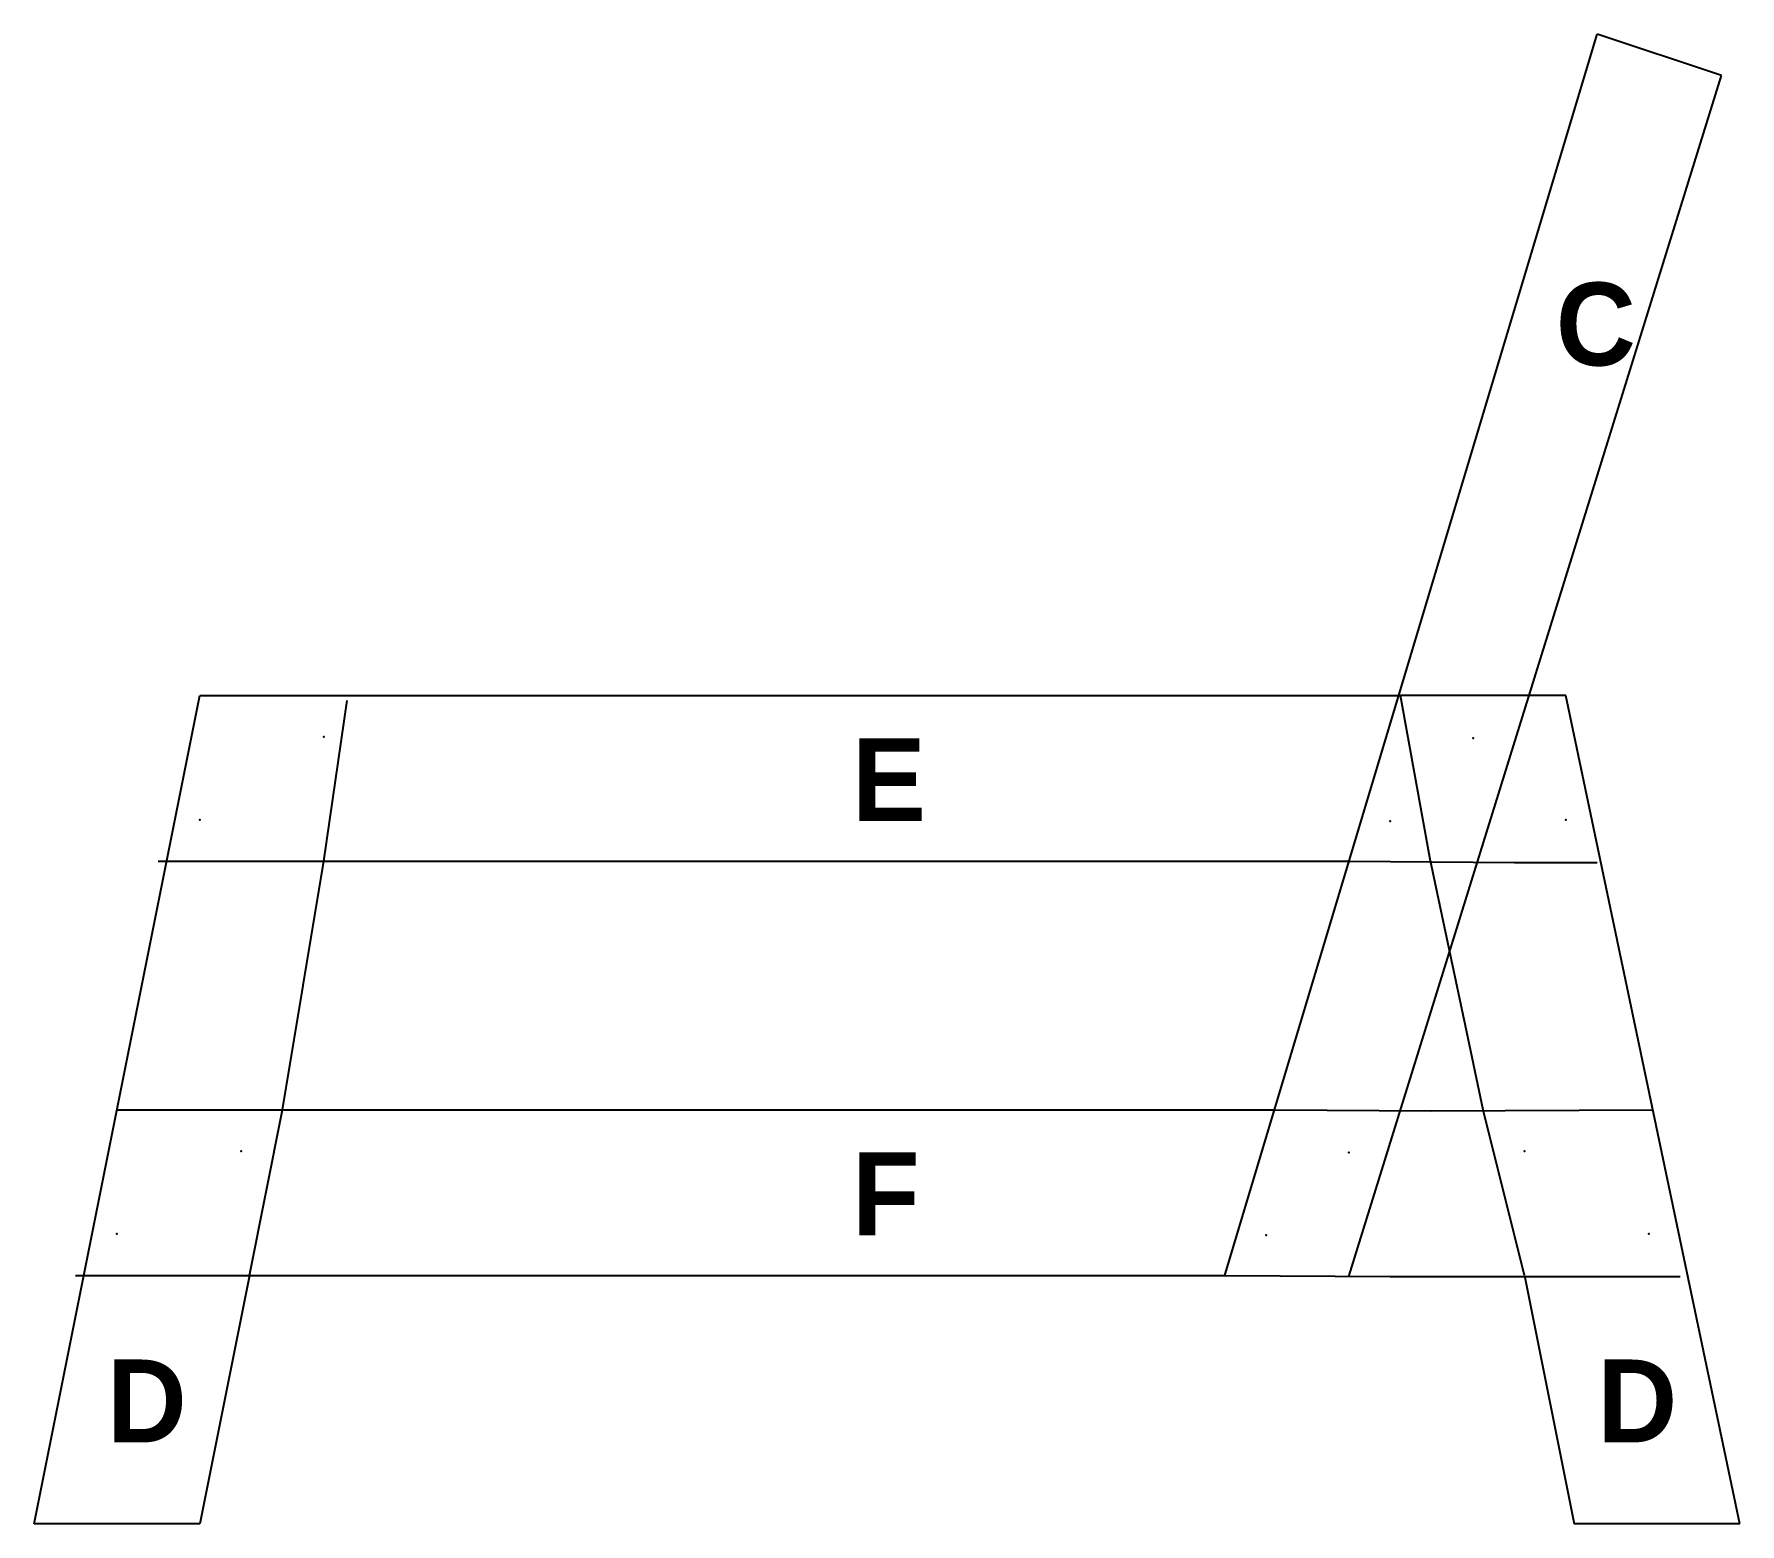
# Model space of a CAD drawing. Header units: inches. Extents: x 41.12 to 45.24, y 30.9 to 34.5.
import ezdxf

# ---------------------------------------------------------------- set-up
doc = ezdxf.new("R2010")
doc.units = ezdxf.units.IN
doc.header["$MEASUREMENT"] = 0
doc.linetypes.add('ACAD_ISO02W100', pattern=[15, 12, -3])
doc.layers.get('0').update_dxf_attribs({"lineweight": 25})
doc.layers.add('layer 1', color=178, linetype='ACAD_ISO02W100', lineweight=25, true_color=0x000000)
doc.styles.add('textstyle11', font='')
doc.styles.add('textstyle12', font='')
doc.styles.add('textstyle13', font='')
doc.styles.add('textstyle14', font='')
doc.styles.add('textstyle15', font='')
doc.styles.get('textstyle11').set_extended_font_data('Andale Mono', bold=True)
doc.styles.get('textstyle12').set_extended_font_data('Andale Mono', bold=True)
doc.styles.get('textstyle13').set_extended_font_data('Andale Mono', bold=True)
doc.styles.get('textstyle14').set_extended_font_data('Andale Mono', bold=True)
doc.styles.get('textstyle15').set_extended_font_data('Andale Mono', bold=True)

msp = doc.modelspace()

# ---------------------------------------------------------------- linework, layer by layer
for p, q in [((44, 31.5), (44.9, 34.5)), ((45.2, 34.4), (44.9, 34.5)), ((44.3, 31.5), (45.2, 34.4)), ((41.1245, 30.9031), (41.5245, 32.9031)), ((41.1245, 30.9031), (41.5245, 32.9031)), ((41.1245, 30.9031), (41.5245, 32.9031)), ((41.1245, 30.9031), (41.5245, 32.9031)), ((41.1245, 30.9031), (41.5245, 32.9031)), ((41.1245, 30.9031), (41.5245, 32.9031)), ((41.1245, 30.9031), (41.5245, 32.9031)), ((41.1245, 30.9031), (41.5245, 32.9031)), ((41.1245, 30.9031), (41.5245, 32.9031)), ((41.1245, 30.9031), (41.5245, 32.9031)), ((41.1245, 30.9031), (41.5245, 32.9031)), ((41.5245, 32.9031), (41.9245, 32.9031)), ((41.5245, 32.9031), (41.9245, 32.9031)), ((41.5245, 32.9031), (41.9245, 32.9031)), ((41.5245, 32.9031), (41.9245, 32.9031)), ((41.5245, 32.9031), (41.9245, 32.9031)), ((41.5245, 32.9031), (41.9245, 32.9031)), ((41.5245, 32.9031), (41.9245, 32.9031)), ((41.5245, 32.9031), (41.9245, 32.9031)), ((41.5245, 32.9031), (41.9245, 32.9031)), ((41.5245, 32.9031), (41.9245, 32.9031)), ((41.5245, 32.9031), (41.9245, 32.9031)), ((41.9245, 32.9031), (44.4245, 32.9031)), ((41.9245, 32.9031), (44.4245, 32.9031)), ((41.9245, 32.9031), (44.4245, 32.9031)), ((41.9245, 32.9031), (44.4245, 32.9031)), ((41.9245, 32.9031), (44.4245, 32.9031)), ((41.9245, 32.9031), (44.4245, 32.9031)), ((41.9245, 32.9031), (44.4245, 32.9031)), ((41.9245, 32.9031), (44.4245, 32.9031)), ((41.9245, 32.9031), (44.4245, 32.9031)), ((41.9245, 32.9031), (44.4245, 32.9031)), ((41.9245, 32.9031), (44.4245, 32.9031)), ((45.2445, 30.9031), (44.8245, 32.9031)), ((45.2445, 30.9031), (44.8245, 32.9031)), ((45.2445, 30.9031), (44.8245, 32.9031)), ((45.2445, 30.9031), (44.8245, 32.9031)), ((45.2445, 30.9031), (44.8245, 32.9031)), ((45.2445, 30.9031), (44.8245, 32.9031)), ((45.2445, 30.9031), (44.8245, 32.9031)), ((45.2445, 30.9031), (44.8245, 32.9031)), ((45.2445, 30.9031), (44.8245, 32.9031)), ((45.2445, 30.9031), (44.8245, 32.9031)), ((45.2445, 30.9031), (44.8245, 32.9031)), ((41.4245, 32.5031), (44.3009, 32.5031)), ((41.7245, 31.9031), (41.8245, 32.5031)), ((41.7245, 31.9031), (41.8245, 32.5031)), ((41.7245, 31.9031), (41.8245, 32.5031)), ((41.7245, 31.9031), (41.8245, 32.5031)), ((41.7245, 31.9031), (41.8245, 32.5031)), ((41.7245, 31.9031), (41.8245, 32.5031)), ((41.7245, 31.9031), (41.8245, 32.5031)), ((41.7245, 31.9031), (41.8245, 32.5031)), ((41.7245, 31.9031), (41.8245, 32.5031)), ((41.7245, 31.9031), (41.8245, 32.5031)), ((41.7245, 31.9031), (41.8245, 32.5031)), ((44.7, 32.5), (44.9, 32.5)), ((44.6245, 31.9031), (44.5817, 32.1056)), ((41.3245, 31.9031), (44.1209, 31.9031)), ((44.5, 31.9), (45.0345, 31.9031)), ((41.2245, 31.5031), (44.0009, 31.5031)), ((41.6445, 31.5031), (41.5245, 30.9031)), ((41.6445, 31.5031), (41.5245, 30.9031)), ((41.6445, 31.5031), (41.5245, 30.9031)), ((41.6445, 31.5031), (41.5245, 30.9031)), ((41.6445, 31.5031), (41.5245, 30.9031)), ((41.6445, 31.5031), (41.5245, 30.9031)), ((41.6445, 31.5031), (41.5245, 30.9031)), ((41.6445, 31.5031), (41.5245, 30.9031)), ((41.6445, 31.5031), (41.5245, 30.9031)), ((41.6445, 31.5031), (41.5245, 30.9031)), ((41.6445, 31.5031), (41.5245, 30.9031)), ((44.0009, 31.5031), (44.4, 31.5)), ((44.4, 31.5), (44.7, 31.5)), ((44.7, 31.5), (45.1, 31.5)), ((44.7245, 31.5031), (44.8445, 30.9031)), ((44.7245, 31.5031), (44.8445, 30.9031)), ((44.7245, 31.5031), (44.8445, 30.9031)), ((44.7245, 31.5031), (44.8445, 30.9031)), ((44.7245, 31.5031), (44.8445, 30.9031)), ((44.7245, 31.5031), (44.8445, 30.9031)), ((44.7245, 31.5031), (44.8445, 30.9031)), ((44.7245, 31.5031), (44.8445, 30.9031)), ((44.7245, 31.5031), (44.8445, 30.9031)), ((44.7245, 31.5031), (44.8445, 30.9031)), ((44.7245, 31.5031), (44.8445, 30.9031)), ((41.5245, 30.9031), (41.1245, 30.9031)), ((41.5245, 30.9031), (41.1245, 30.9031)), ((41.5245, 30.9031), (41.1245, 30.9031)), ((41.5245, 30.9031), (41.1245, 30.9031)), ((41.5245, 30.9031), (41.1245, 30.9031)), ((41.5245, 30.9031), (41.1245, 30.9031)), ((41.5245, 30.9031), (41.1245, 30.9031)), ((41.5245, 30.9031), (41.1245, 30.9031)), ((41.5245, 30.9031), (41.1245, 30.9031)), ((41.5245, 30.9031), (41.1245, 30.9031)), ((41.5245, 30.9031), (41.1245, 30.9031)), ((45.2445, 30.9031), (44.8445, 30.9031)), ((45.2445, 30.9031), (44.8445, 30.9031)), ((45.2445, 30.9031), (44.8445, 30.9031)), ((45.2445, 30.9031), (44.8445, 30.9031)), ((45.2445, 30.9031), (44.8445, 30.9031)), ((45.2445, 30.9031), (44.8445, 30.9031)), ((45.2445, 30.9031), (44.8445, 30.9031)), ((45.2445, 30.9031), (44.8445, 30.9031)), ((45.2445, 30.9031), (44.8445, 30.9031)), ((45.2445, 30.9031), (44.8445, 30.9031)), ((45.2445, 30.9031), (44.8445, 30.9031))]:
    msp.add_line(p, q)
for centre in [(44.4441, 32.8031), (44.4441, 32.8031), (44.4441, 32.8031), (44.4441, 32.8031), (44.4441, 32.8031), (44.4441, 32.8031), (44.4441, 32.8031), (44.4441, 32.8031), (44.4441, 32.8031), (44.4441, 32.8031), (44.4441, 32.8031), (44.4441, 32.8031), (44.4441, 32.8031), (44.4441, 32.8031), (44.4441, 32.8031), (44.4441, 32.8031), (44.4441, 32.8031), (44.4441, 32.8031), (44.4441, 32.8031), (44.4441, 32.8031), (44.4441, 32.8031), (44.4441, 32.8031), (41.5245, 32.6031), (41.5245, 32.6031), (41.5245, 32.6031), (41.5245, 32.6031), (41.5245, 32.6031), (41.5245, 32.6031), (41.5245, 32.6031), (41.5245, 32.6031), (41.5245, 32.6031), (41.5245, 32.6031), (41.5245, 32.6031), (41.5245, 32.6031), (41.5245, 32.6031), (41.5245, 32.6031), (41.5245, 32.6031), (41.5245, 32.6031), (41.5245, 32.6031), (41.5245, 32.6031), (41.5245, 32.6031), (41.5245, 32.6031), (41.5245, 32.6031), (41.5245, 32.6031), (41.5245, 32.6031), (41.5245, 32.6031), (41.5245, 32.6031), (41.5245, 32.6031), (41.5245, 32.6031), (41.5245, 32.6031), (41.5245, 32.6031), (41.5245, 32.6031), (41.5245, 32.6031), (41.5245, 32.6031), (41.5245, 32.6031)]:
    msp.add_circle(centre, 0)
for p in [(41.8245, 32.8031), (41.8245, 32.8031), (41.8245, 32.8031), (41.8245, 32.8031), (41.8245, 32.8031), (41.8245, 32.8031), (41.8245, 32.8031), (41.8245, 32.8031), (41.8245, 32.8031), (41.8245, 32.8031), (41.8245, 32.8031), (44.6, 32.8), (41.5245, 32.6031), (41.5245, 32.6031), (41.5245, 32.6031), (41.5245, 32.6031), (41.5245, 32.6031), (41.5245, 32.6031), (41.5245, 32.6031), (41.5245, 32.6031), (41.5245, 32.6031), (41.5245, 32.6031), (41.5245, 32.6031), (44.4, 32.6), (44.8245, 32.6031), (44.8245, 32.6031), (44.8245, 32.6031), (44.8245, 32.6031), (44.8245, 32.6031), (44.8245, 32.6031), (44.8245, 32.6031), (44.8245, 32.6031), (44.8245, 32.6031), (44.8245, 32.6031), (44.8245, 32.6031), (41.6245, 31.8031), (41.6245, 31.8031), (41.6245, 31.8031), (41.6245, 31.8031), (41.6245, 31.8031), (41.6245, 31.8031), (41.6245, 31.8031), (41.6245, 31.8031), (41.6245, 31.8031), (41.6245, 31.8031), (41.6245, 31.8031), (44.3, 31.8), (44.7245, 31.8031), (44.7245, 31.8031), (44.7245, 31.8031), (44.7245, 31.8031), (44.7245, 31.8031), (44.7245, 31.8031), (44.7245, 31.8031), (44.7245, 31.8031), (44.7245, 31.8031), (44.7245, 31.8031), (44.7245, 31.8031), (41.3245, 31.6031), (41.3245, 31.6031), (41.3245, 31.6031), (41.3245, 31.6031), (41.3245, 31.6031), (41.3245, 31.6031), (41.3245, 31.6031), (41.3245, 31.6031), (41.3245, 31.6031), (41.3245, 31.6031), (41.3245, 31.6031), (45.0245, 31.6031), (45.0245, 31.6031), (45.0245, 31.6031), (45.0245, 31.6031), (45.0245, 31.6031), (45.0245, 31.6031), (45.0245, 31.6031), (45.0245, 31.6031), (45.0245, 31.6031), (45.0245, 31.6031), (45.0245, 31.6031), (44.1, 31.6)]:
    msp.add_point(p)
at = {"layer": 'layer 1'}
for p, q in [((41.8245, 32.5031), (41.8805, 32.8911)), ((44.8245, 32.9031), (44.4245, 32.9031)), ((44.4976, 32.5031), (44.4245, 32.9031)), ((44.3009, 32.5031), (44.7, 32.5)), ((44.5817, 32.1056), (44.4975, 32.5036)), ((41.6445, 31.5031), (41.7245, 31.9031)), ((44.1209, 31.9031), (44.5, 31.9)), ((44.7245, 31.5031), (44.6245, 31.9031))]:
    msp.add_line(p, q, dxfattribs=at)

# ---------------------------------------------------------------- texts
at = {"char_height": 0.2, "attachment_point": 1}
for s, insert, style in [('C', (44.8, 33.9), 'textstyle15'), ('E', (43.1, 32.8), 'textstyle13'), ('F', (43.1, 31.8), 'textstyle14'), ('D', (41.3, 31.3), 'textstyle11'), ('D', (44.9, 31.3), 'textstyle12')]:
    msp.add_mtext(s, dxfattribs=dict(at, insert=insert, style=style))

doc.saveas('drawing.dxf')
